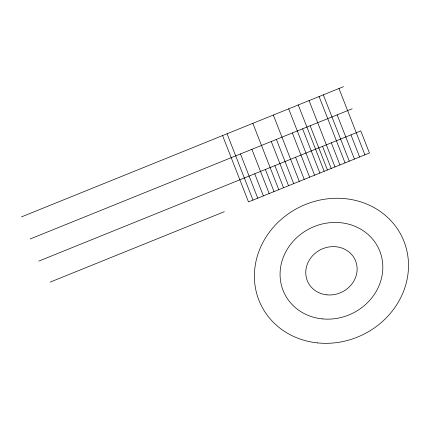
<?xml version="1.0" encoding="UTF-8"?>
<svg xmlns="http://www.w3.org/2000/svg" width="430" height="430" viewBox="0 0 430 430"><rect width="100%" height="100%" fill="white"/><g stroke="black" fill="none" stroke-linecap="round" stroke-linejoin="round"><path stroke-width="0.64" d="M21.5 216.887L343.505 86.672M30.143 238.994L352.148 108.785M38.786 261.107L360.797 130.897L369.44 153.01L248.492 201.917L222.563 135.579M50.143 282.123L224.304 211.694M338.974 88.51L364.903 154.843M350.971 134.869L359.614 156.982M337.142 114.853L354.433 159.078M323.317 94.837L349.251 161.169M319.108 96.54L345.037 162.873M331.32 142.814L339.963 164.926M309.068 100.598L334.997 166.937M322.575 146.35L331.218 168.463M310.154 125.77L327.44 169.99M298.269 104.968L324.204 171.301M302.596 128.823L319.882 173.048M288.664 108.855L314.593 175.187M292.341 132.972L309.627 177.192M295.587 157.267L304.23 179.375M273.329 115.052L299.264 181.385M276.399 139.417L293.69 183.637M271.265 141.497L288.552 185.717M274.888 165.636L283.531 187.743M252.845 123.335L278.774 189.668M265.375 169.479L274.023 191.592M251.889 149.328L269.18 193.548M254.727 173.784L263.375 195.897M240.456 153.951L257.742 198.176M227.056 133.762L252.985 200.095M317.619 342.914A78.303 71.192 -25.2 0 0 404.012 241.45A78.303 71.192 -25.2 0 0 272.706 228.024A78.303 71.192 -25.2 0 0 317.619 342.914M322.226 318.877A52.202 47.461 -25.2 0 0 379.824 251.233A52.202 47.461 -25.2 0 0 292.287 242.278A52.202 47.461 -25.2 0 0 322.226 318.877M326.838 294.835A26.101 23.731 -25.2 0 0 355.637 261.015A26.101 23.731 -25.2 0 0 311.868 256.538A26.101 23.731 -25.2 0 0 326.838 294.835"/></g></svg>
